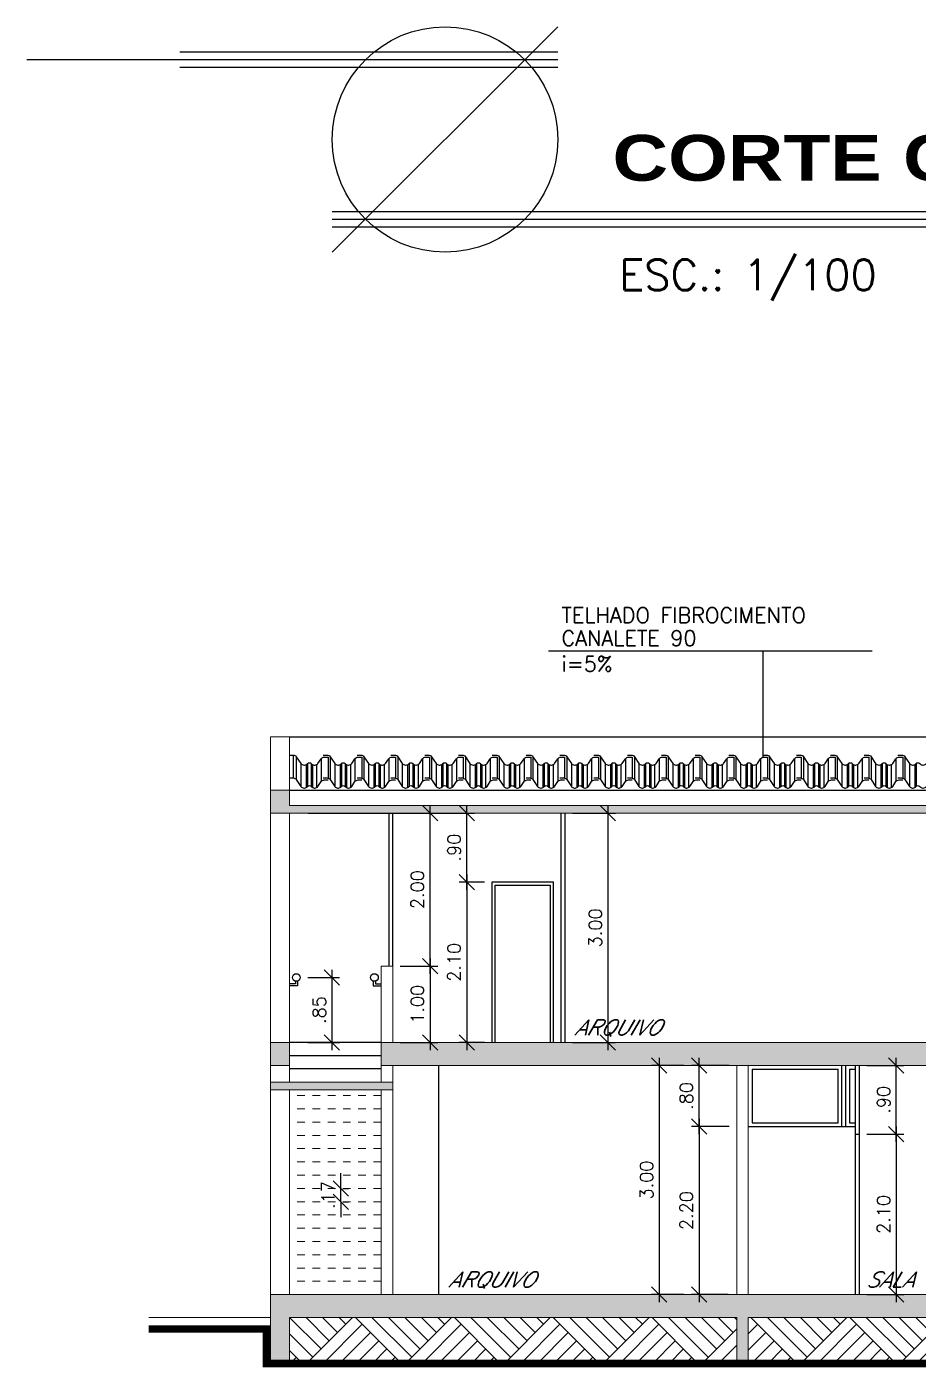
# Model space of a CAD drawing. Header units: millimetres. Extents: x 521 to 1055, y 261 to 520.
# Drawn here: x 803.22 to 814.88, y 453.61 to 471.15 of the extents above; entities that cross this region are included whole.
import ezdxf

# ---------------------------------------------------------------- set-up
doc = ezdxf.new("R2010")
doc.units = ezdxf.units.MM
doc.linetypes.add('CONTINU', pattern=[0])
doc.linetypes.add('DASHDOT', pattern=[1, 0.5, -0.25, 0, -0.25])
doc.layers.add('0.1', color=8, linetype='Continuous', lineweight=13)
doc.layers.add('texto', color=1, linetype='Continuous')
doc.styles.add('ROMANS', font='romans')
doc.styles.add('SANSSERIFBOLD', font='sasb____.pfb', dxfattribs={"width": 1.2, "height": 0.6})
doc.styles.get("Standard").update_dxf_attribs({"font": 'romans.shx'})
doc.dimstyles.new('Fares Eng - 50', dxfattribs={"dimscale": 2, "dimtxt": 0.085, "dimasz": 0.1, "dimexe": 0.05, "dimexo": 0.05, "dimgap": 0.04, "dimtad": 1, "dimzin": 4, "dimdsep": 46, "dimtxsty": 'ROMANS', "dimblk1": 'OBLIQUE', "dimblk2": 'OBLIQUE', "dimsah": 1, "dimcen": 0.05, "dimdle": 0.05, "dimclrd": 8, "dimclre": 8, "dimclrt": 8, "dimaunit": 1, "dimadec": 0, "dimazin": 0, "dimtfac": 1, "dimtix": 1, "dimtmove": 2, "dimatfit": 0, "dimldrblk": 'OPEN90', "dimfxl": 1, "dimtolj": 1, "dimtzin": 0, "dimarcsym": 0})
pattern_1 = [(50, (2.50527, -1.5628), (0.273277003, -0.02390863), [0.028575, -0.314325]), (355, (2.50527, -1.5628), (-0.05286424, 0.286584964), [0.02286, -0.25146]), (100.451, (2.52804, -1.56478), (0.22041375, 0.26267503), [0.024285, -0.267135]), (46.1842, (2.50527, -1.4866), (0.40661856, -0.06306349), [0.0428625, -0.4714875]), (96.6356, (2.53915, -1.49184), (0.35610635, 0.37113833), [0.0364275, -0.4007025]), (351.184, (2.50527, -1.4866), (0.3561069, 0.37113768), [0.03429, -0.37719]), (21, (2.54337, -1.50564), (0.22742232, -0.15339828), [0.028575, -0.314325]), (326, (2.54337, -1.50564), (0.09270304, 0.27628195), [0.02286, -0.25146]), (71.4514, (2.56232, -1.51842), (0.320124736, 0.12288429), [0.024285, -0.267135]), (37.5, (2.50527, -1.56279), (0.004632905, 0.126832558), [0, -0.248412, 0, -0.25527, 0, -0.2524125]), (7.5, (2.50527, -1.56279), (0.100229494, 0.150270862), [0, -0.145542, 0, -0.242697, 0, -0.0962025]), (327.5, (2.4203, -1.56279), (0.203385893, -0.008593116), [0, -0.09525, 0, -0.29718, 0, -0.394335]), (317.5, (2.3822, -1.56279), (0.222193772, 0.038139737), [0, -0.123825, 0, -0.197358, 0, -0.280035])]
pattern_2 = [(135, (2.5053, -1.5628), (-1.2931569, 0), [0.9144, -0.9144]), (135, (2.613, -1.455), (-1.2931569, 0), [0.9144, -0.9144]), (135, (2.7208, -1.3473), (-1.2931569, 0), [0.9144, -0.9144]), (135, (2.8286, -1.2395), (-1.2931569, 0), [0.9144, -0.9144]), (135, (2.9363, -1.1317), (-1.2931569, 0), [0.9144, -0.9144]), (135, (3.0441, -1.024), (-1.2931569, 0), [0.9144, -0.9144]), (135, (3.15185, -0.9162), (-1.2931569, 0), [0.9144, -0.9144]), (45, (1.8587, -0.9162), (1.2931569, 0), [0.9144, -0.9144]), (45, (1.7509, -0.80845), (1.2931569, 0), [0.9144, -0.9144]), (45, (1.6432, -0.7007), (1.2931569, 0), [0.9144, -0.9144]), (45, (1.5354, -0.5929), (1.2931569, 0), [0.9144, -0.9144]), (45, (1.4276, -0.4852), (1.2931569, 0), [0.9144, -0.9144]), (45, (1.3199, -0.3774), (1.2931569, 0), [0.9144, -0.9144]), (45, (1.2121, -0.2696), (1.2931569, 0), [0.9144, -0.9144])]

# ---------------------------------------------------------------- blocks, each defined once
blk = doc.blocks.new('_OBLIQUE')
at = {"color": 0, "linetype": 'ByBlock'}
blk.add_line((-0.5, -0.5), (0.5, 0.5), dxfattribs=at)
blk = doc.blocks.new('*D1809')
at = {"layer": '0.1', "color": 8, "linetype": 'CONTINU', "lineweight": -2, "transparency": 16777216}
for p, q in [((812.402, 457.556), (811.909, 457.556)), ((812.009, 456.656), (812.009, 457.656)), ((812.402, 456.756), (811.909, 456.756))]:
    blk.add_line(p, q, dxfattribs=at)
at = {"layer": 'DEFPOINTS', "color": 0, "linetype": 'CONTINU', "lineweight": -2, "transparency": 16777216}
for p in [(812.009, 457.556), (812.502, 457.556), (812.502, 456.756)]:
    blk.add_point(p, dxfattribs=at)
at = {"layer": '0.1', "color": 8, "linetype": 'CONTINU', "lineweight": -2, "transparency": 16777216, "xscale": 0.2, "yscale": 0.2, "zscale": 0.2}
for p, rotation in [((812.009, 457.556), 90), ((812.009, 456.756), 270)]:
    blk.add_blockref('_OBLIQUE', p, dxfattribs=dict(at, rotation=rotation))
at = {"layer": '0.1', "color": 8, "linetype": 'CONTINU', "lineweight": -2, "transparency": 16777216, "insert": (811.844, 457.156), "char_height": 0.17, "attachment_point": 5, "rotation": 90, "style": 'ROMANS'}
blk.add_mtext('\\A1;.80', dxfattribs=at)
blk = doc.blocks.new('_Open90')
at = {"color": 0, "linetype": 'ByBlock', "lineweight": -2}
for p, q in [((0, 0), (-1, 0)), ((-0.5, 0.5), (0, 0)), ((0, 0), (-0.5, -0.5))]:
    blk.add_line(p, q, dxfattribs=at)
blk = doc.blocks.new('*D1810')
at = {"layer": '0.1', "color": 8, "linetype": 'CONTINU', "lineweight": -2, "transparency": 16777216}
for p, q in [((812.009, 456.856), (812.009, 454.456)), ((812.402, 456.756), (811.909, 456.756)), ((812.391, 454.556), (811.909, 454.556))]:
    blk.add_line(p, q, dxfattribs=at)
at = {"layer": 'DEFPOINTS', "color": 0, "linetype": 'CONTINU', "lineweight": -2, "transparency": 16777216}
for p in [(812.502, 456.756), (812.009, 454.556), (812.491, 454.556)]:
    blk.add_point(p, dxfattribs=at)
at = {"layer": '0.1', "color": 8, "linetype": 'CONTINU', "lineweight": -2, "transparency": 16777216, "xscale": 0.2, "yscale": 0.2, "zscale": 0.2}
for p, rotation in [((812.009, 456.756), 90), ((812.009, 454.556), 270)]:
    blk.add_blockref('_OBLIQUE', p, dxfattribs=dict(at, rotation=rotation))
at = {"layer": '0.1', "color": 8, "linetype": 'CONTINU', "lineweight": -2, "transparency": 16777216, "insert": (811.844, 455.656), "char_height": 0.17, "attachment_point": 5, "rotation": 90, "style": 'ROMANS'}
blk.add_mtext('\\A1;2.20', dxfattribs=at)
blk = doc.blocks.new('*D1811')
at = {"layer": '0.1', "color": 8, "linetype": 'CONTINU', "lineweight": -2, "transparency": 16777216}
for p, q in [((811.809, 457.556), (811.387, 457.556)), ((811.487, 457.656), (811.487, 454.456)), ((811.809, 454.556), (811.387, 454.556))]:
    blk.add_line(p, q, dxfattribs=at)
at = {"layer": 'DEFPOINTS', "color": 0, "linetype": 'CONTINU', "lineweight": -2, "transparency": 16777216}
for p in [(811.909, 457.556), (811.487, 454.556), (811.909, 454.556)]:
    blk.add_point(p, dxfattribs=at)
at = {"layer": '0.1', "color": 8, "linetype": 'CONTINU', "lineweight": -2, "transparency": 16777216, "xscale": 0.2, "yscale": 0.2, "zscale": 0.2}
for p, rotation in [((811.487, 457.556), 90), ((811.487, 454.556), 270)]:
    blk.add_blockref('_OBLIQUE', p, dxfattribs=dict(at, rotation=rotation))
at = {"layer": '0.1', "color": 8, "linetype": 'CONTINU', "lineweight": -2, "transparency": 16777216, "insert": (811.322, 456.056), "char_height": 0.17, "attachment_point": 5, "rotation": 90, "style": 'ROMANS'}
blk.add_mtext('\\A1;3.00', dxfattribs=at)
blk = doc.blocks.new('*D1812')
at = {"layer": '0.1', "color": 8, "linetype": 'CONTINU', "lineweight": -2, "transparency": 16777216}
for p, q in [((814.202, 456.656), (814.688, 456.656)), ((814.588, 456.756), (814.588, 454.456)), ((814.202, 454.556), (814.688, 454.556))]:
    blk.add_line(p, q, dxfattribs=at)
at = {"layer": 'DEFPOINTS', "color": 0, "linetype": 'CONTINU', "lineweight": -2, "transparency": 16777216}
for p in [(814.102, 456.656), (814.102, 454.556), (814.588, 454.556)]:
    blk.add_point(p, dxfattribs=at)
at = {"layer": '0.1', "color": 8, "linetype": 'CONTINU', "lineweight": -2, "transparency": 16777216, "xscale": 0.2, "yscale": 0.2, "zscale": 0.2}
for p, rotation in [((814.588, 456.656), 90), ((814.588, 454.556), 270)]:
    blk.add_blockref('_OBLIQUE', p, dxfattribs=dict(at, rotation=rotation))
at = {"layer": '0.1', "color": 8, "linetype": 'CONTINU', "lineweight": -2, "transparency": 16777216, "insert": (814.423, 455.606), "char_height": 0.17, "attachment_point": 5, "rotation": 90, "style": 'ROMANS'}
blk.add_mtext('\\A1;2.10', dxfattribs=at)
blk = doc.blocks.new('*D1813')
at = {"layer": '0.1', "color": 8, "linetype": 'CONTINU', "lineweight": -2, "transparency": 16777216}
for p, q in [((814.202, 457.556), (814.688, 457.556)), ((814.588, 456.556), (814.588, 457.656)), ((814.202, 456.656), (814.688, 456.656))]:
    blk.add_line(p, q, dxfattribs=at)
at = {"layer": 'DEFPOINTS', "color": 0, "linetype": 'CONTINU', "lineweight": -2, "transparency": 16777216}
for p in [(814.102, 457.556), (814.588, 457.556), (814.102, 456.656)]:
    blk.add_point(p, dxfattribs=at)
at = {"layer": '0.1', "color": 8, "linetype": 'CONTINU', "lineweight": -2, "transparency": 16777216, "xscale": 0.2, "yscale": 0.2, "zscale": 0.2}
for p, rotation in [((814.588, 457.556), 90), ((814.588, 456.656), 270)]:
    blk.add_blockref('_OBLIQUE', p, dxfattribs=dict(at, rotation=rotation))
at = {"layer": '0.1', "color": 8, "linetype": 'CONTINU', "lineweight": -2, "transparency": 16777216, "insert": (814.423, 457.106), "char_height": 0.17, "attachment_point": 5, "rotation": 90, "style": 'ROMANS'}
blk.add_mtext('\\A1;.90', dxfattribs=at)
blk = doc.blocks.new('*D1845')
at = {"layer": '0.1', "color": 8, "linetype": 'CONTINU', "lineweight": -2, "transparency": 16777216}
for p, q in [((808.491, 458.956), (808.491, 457.756)), ((808.102, 458.856), (808.591, 458.856)), ((808.102, 457.856), (808.591, 457.856))]:
    blk.add_line(p, q, dxfattribs=at)
at = {"layer": 'DEFPOINTS', "color": 0, "linetype": 'CONTINU', "lineweight": -2, "transparency": 16777216}
for p in [(808.002, 458.856), (808.002, 457.856), (808.491, 457.856)]:
    blk.add_point(p, dxfattribs=at)
at = {"layer": '0.1', "color": 8, "linetype": 'CONTINU', "lineweight": -2, "transparency": 16777216, "xscale": 0.2, "yscale": 0.2, "zscale": 0.2}
for p, rotation in [((808.491, 458.856), 90), ((808.491, 457.856), 270)]:
    blk.add_blockref('_OBLIQUE', p, dxfattribs=dict(at, rotation=rotation))
at = {"layer": '0.1', "color": 8, "linetype": 'CONTINU', "lineweight": -2, "transparency": 16777216, "insert": (808.326, 458.356), "char_height": 0.17, "attachment_point": 5, "rotation": 90, "style": 'ROMANS'}
blk.add_mtext('\\A1;1.00', dxfattribs=at)
blk = doc.blocks.new('*D1846')
at = {"layer": '0.1', "color": 8, "linetype": 'CONTINU', "lineweight": -2, "transparency": 16777216}
for p, q in [((808.102, 460.856), (808.591, 460.856)), ((808.491, 458.756), (808.491, 460.956)), ((808.102, 458.856), (808.591, 458.856))]:
    blk.add_line(p, q, dxfattribs=at)
at = {"layer": 'DEFPOINTS', "color": 0, "linetype": 'CONTINU', "lineweight": -2, "transparency": 16777216}
for p in [(808.002, 460.856), (808.491, 460.856), (808.002, 458.856)]:
    blk.add_point(p, dxfattribs=at)
at = {"layer": '0.1', "color": 8, "linetype": 'CONTINU', "lineweight": -2, "transparency": 16777216, "xscale": 0.2, "yscale": 0.2, "zscale": 0.2}
for p, rotation in [((808.491, 460.856), 90), ((808.491, 458.856), 270)]:
    blk.add_blockref('_OBLIQUE', p, dxfattribs=dict(at, rotation=rotation))
at = {"layer": '0.1', "color": 8, "linetype": 'CONTINU', "lineweight": -2, "transparency": 16777216, "insert": (808.326, 459.856), "char_height": 0.17, "attachment_point": 5, "rotation": 90, "style": 'ROMANS'}
blk.add_mtext('\\A1;2.00', dxfattribs=at)
blk = doc.blocks.new('*D1847')
at = {"layer": '0.1', "color": 8, "linetype": 'CONTINU', "lineweight": -2, "transparency": 16777216}
for p, q in [((808.971, 460.056), (808.971, 457.756)), ((809.202, 459.956), (808.871, 459.956)), ((809.202, 457.856), (808.871, 457.856))]:
    blk.add_line(p, q, dxfattribs=at)
at = {"layer": 'DEFPOINTS', "color": 0, "linetype": 'CONTINU', "lineweight": -2, "transparency": 16777216}
for p in [(809.302, 459.956), (808.971, 457.856), (809.302, 457.856)]:
    blk.add_point(p, dxfattribs=at)
at = {"layer": '0.1', "color": 8, "linetype": 'CONTINU', "lineweight": -2, "transparency": 16777216, "xscale": 0.2, "yscale": 0.2, "zscale": 0.2}
for p, rotation in [((808.971, 459.956), 90), ((808.971, 457.856), 270)]:
    blk.add_blockref('_OBLIQUE', p, dxfattribs=dict(at, rotation=rotation))
at = {"layer": '0.1', "color": 8, "linetype": 'CONTINU', "lineweight": -2, "transparency": 16777216, "insert": (808.806, 458.906), "char_height": 0.17, "attachment_point": 5, "rotation": 90, "style": 'ROMANS'}
blk.add_mtext('\\A1;2.10', dxfattribs=at)
blk = doc.blocks.new('*D1848')
at = {"layer": '0.1', "color": 8, "linetype": 'CONTINU', "lineweight": -2, "transparency": 16777216}
for p, q in [((806.897, 460.856), (809.071, 460.856)), ((808.971, 459.856), (808.971, 460.956)), ((809.202, 459.956), (808.871, 459.956))]:
    blk.add_line(p, q, dxfattribs=at)
at = {"layer": 'DEFPOINTS', "color": 0, "linetype": 'CONTINU', "lineweight": -2, "transparency": 16777216}
for p in [(806.797, 460.856), (808.971, 460.856), (809.302, 459.956)]:
    blk.add_point(p, dxfattribs=at)
at = {"layer": '0.1', "color": 8, "linetype": 'CONTINU', "lineweight": -2, "transparency": 16777216, "xscale": 0.2, "yscale": 0.2, "zscale": 0.2}
for p, rotation in [((808.971, 460.856), 90), ((808.971, 459.956), 270)]:
    blk.add_blockref('_OBLIQUE', p, dxfattribs=dict(at, rotation=rotation))
at = {"layer": '0.1', "color": 8, "linetype": 'CONTINU', "lineweight": -2, "transparency": 16777216, "insert": (808.806, 460.406), "char_height": 0.17, "attachment_point": 5, "rotation": 90, "style": 'ROMANS'}
blk.add_mtext('\\A1;.90', dxfattribs=at)
blk = doc.blocks.new('*D1849')
at = {"layer": '0.1', "color": 8, "linetype": 'CONTINU', "lineweight": -2, "transparency": 16777216}
for p, q in [((810.352, 460.856), (810.918, 460.856)), ((810.818, 460.956), (810.818, 457.756)), ((810.352, 457.856), (810.918, 457.856))]:
    blk.add_line(p, q, dxfattribs=at)
at = {"layer": 'DEFPOINTS', "color": 0, "linetype": 'CONTINU', "lineweight": -2, "transparency": 16777216}
for p in [(810.252, 460.856), (810.252, 457.856), (810.818, 457.856)]:
    blk.add_point(p, dxfattribs=at)
at = {"layer": '0.1', "color": 8, "linetype": 'CONTINU', "lineweight": -2, "transparency": 16777216, "xscale": 0.2, "yscale": 0.2, "zscale": 0.2}
for p, rotation in [((810.818, 460.856), 90), ((810.818, 457.856), 270)]:
    blk.add_blockref('_OBLIQUE', p, dxfattribs=dict(at, rotation=rotation))
at = {"layer": '0.1', "color": 8, "linetype": 'CONTINU', "lineweight": -2, "transparency": 16777216, "insert": (810.653, 459.356), "char_height": 0.17, "attachment_point": 5, "rotation": 90, "style": 'ROMANS'}
blk.add_mtext('\\A1;3.00', dxfattribs=at)
blk = doc.blocks.new('TITU-3')
at = {"layer": 'texto', "color": 1, "lineweight": -2}
for p, q in [((0.01475, 0.01475), (-0.01475, -0.01475)), ((0.01475, 0.01143), (-0.03471, 0.01143)), ((-0.03471, 0.01043), (-0.05471, 0.01043)), ((0.01475, 0.00943), (-0.03471, 0.00943)), ((-0.01475, -0.00943), (0.1213, -0.00943)), ((0.1413, -0.01043), (0.1213, -0.01043)), ((-0.01475, -0.01143), (0.1213, -0.01143))]:
    blk.add_line(p, q, dxfattribs=at)
at = {"layer": 'texto', "color": 7, "lineweight": -2}
for p, q in [((0.01475, 0.01043), (-0.03471, 0.01043)), ((-0.01475, -0.01043), (0.1213, -0.01043))]:
    blk.add_line(p, q, dxfattribs=at)
at = {"layer": 'texto', "color": 1, "lineweight": -2}
blk.add_circle((0, 0), 0.01475, dxfattribs=at)
at = {"layer": 'texto', "color": 4, "lineweight": -2}
blk.add_text('ESC.:', height=0.004, dxfattribs=at).set_placement((0.0228, -0.01972))
at = {"layer": 'texto', "color": 8, "lineweight": -2, "style": 'SANSSERIFBOLD', "width": 1.2}
blk.add_attdef('PLANTA--BAIXA', (0.0219, -0.0054), '', height=0.006, dxfattribs=at)
at = {"layer": 'texto', "color": 4, "lineweight": -2}
blk.add_attdef('0/0', (0.03898, -0.01972), '', height=0.004, dxfattribs=at)
blk = doc.blocks.new('*D2317')
at = {"layer": '0.1', "color": 8, "linetype": 'CONTINU', "lineweight": -2, "transparency": 16777216}
for p, q in [((807.322, 455.946), (807.322, 456.146)), ((807.322, 455.772), (807.322, 455.946)), ((807.352, 455.946), (807.422, 455.946)), ((807.322, 455.772), (807.322, 455.572)), ((807.352, 455.772), (807.422, 455.772))]:
    blk.add_line(p, q, dxfattribs=at)
at = {"layer": 'DEFPOINTS', "color": 0, "linetype": 'CONTINU', "lineweight": -2, "transparency": 16777216}
for p in [(807.252, 455.946), (807.322, 455.946), (807.252, 455.772)]:
    blk.add_point(p, dxfattribs=at)
at = {"layer": '0.1', "color": 8, "linetype": 'CONTINU', "lineweight": -2, "transparency": 16777216, "xscale": 0.2, "yscale": 0.2, "zscale": 0.2}
for p, rotation in [((807.322, 455.946), 270), ((807.322, 455.772), 90)]:
    blk.add_blockref('_OBLIQUE', p, dxfattribs=dict(at, rotation=rotation))
at = {"layer": '0.1', "color": 8, "linetype": 'CONTINU', "lineweight": -2, "transparency": 16777216, "insert": (807.157, 455.859), "char_height": 0.17, "attachment_point": 5, "rotation": 90, "style": 'ROMANS'}
blk.add_mtext('\\A1;.17', dxfattribs=at)
blk = doc.blocks.new('*D2318')
at = {"layer": '0.1', "color": 8, "linetype": 'CONTINU', "lineweight": -2, "transparency": 16777216}
for p, q in [((807.208, 458.806), (807.208, 457.756)), ((806.891, 458.706), (807.308, 458.706)), ((806.891, 457.856), (807.308, 457.856))]:
    blk.add_line(p, q, dxfattribs=at)
at = {"layer": 'DEFPOINTS', "color": 0, "linetype": 'CONTINU', "lineweight": -2, "transparency": 16777216}
for p in [(806.791, 458.706), (806.791, 457.856), (807.208, 457.856)]:
    blk.add_point(p, dxfattribs=at)
at = {"layer": '0.1', "color": 8, "linetype": 'CONTINU', "lineweight": -2, "transparency": 16777216, "xscale": 0.2, "yscale": 0.2, "zscale": 0.2}
for p, rotation in [((807.208, 458.706), 90), ((807.208, 457.856), 270)]:
    blk.add_blockref('_OBLIQUE', p, dxfattribs=dict(at, rotation=rotation))
at = {"layer": '0.1', "color": 8, "linetype": 'CONTINU', "lineweight": -2, "transparency": 16777216, "insert": (807.043, 458.281), "char_height": 0.17, "attachment_point": 5, "rotation": 90, "style": 'ROMANS'}
blk.add_mtext('\\A1;.85', dxfattribs=at)

msp = doc.modelspace()

# ---------------------------------------------------------------- hatches: boundary and pattern name
at = {"layer": '0.1', "linetype": 'CONTINU', "lineweight": -2}
h = msp.add_hatch(dxfattribs=at)
h.set_pattern_fill('AR-CONC', color=8, scale=0.0015, style=0)
h.set_pattern_definition(pattern_1)
h.paths.add_polyline_path([(812.83101, 460.95646), (806.65229, 460.95646), (806.65229, 461.15646), (806.40229, 461.15646), (806.40229, 460.85646), (812.83073, 460.85646)])
h = msp.add_hatch(dxfattribs=at)
h.set_pattern_fill('AR-CONC', color=8, scale=0.0015, style=0)
h.set_pattern_definition(pattern_1)
h.paths.add_polyline_path([(820.48616, 460.95646), (812.83101, 460.95646), (812.83073, 460.85646), (820.48616, 460.85646)])
h.paths.add_polyline_path([(820.48616, 457.85646), (812.82228, 457.85646), (812.82143, 457.55646), (820.48616, 457.55646)])
h.paths.add_polyline_path([(820.48616, 454.55646), (812.81298, 454.55646), (812.81213, 454.25646), (820.48616, 454.25646)])
at = {"layer": '0.1'}
h = msp.add_hatch(dxfattribs=at)
h.set_pattern_fill('AR-CONC', color=8, scale=0.0015, style=0)
h.set_pattern_definition(pattern_1)
h.paths.add_polyline_path([(812.82228, 457.85646), (807.85229, 457.85646), (807.85229, 457.55646), (812.82143, 457.55646)])
h.paths.add_polyline_path([(808.00229, 457.33541), (806.40229, 457.33541), (806.40229, 457.23541), (808.00229, 457.23541)])
h.paths.add_polyline_path([(806.65229, 457.85646), (806.40229, 457.85646), (806.40229, 457.55646), (806.65229, 457.55646)])
h.paths.add_polyline_path([(812.81298, 454.55646), (806.40229, 454.55646), (806.40229, 453.65646), (806.65229, 453.65646), (806.65229, 454.25646), (812.50229, 454.25646), (812.50229, 453.65646), (812.65229, 453.65646), (812.65229, 454.25646), (812.81213, 454.25646)])
at = {"layer": '0.1', "linetype": 'CONTINU', "lineweight": -2}
h = msp.add_hatch(dxfattribs=at)
h.set_pattern_fill('AR-PARQ1', color=8, scale=0.003, angle=45, style=0)
h.set_pattern_definition(pattern_2)
h.paths.add_polyline_path([(806.65229, 454.25646), (806.65229, 453.65646), (812.50229, 453.65646), (812.50229, 454.25646)])
h = msp.add_hatch(dxfattribs=at)
h.set_pattern_fill('AR-PARQ1', color=8, scale=0.003, angle=45, style=0)
h.set_pattern_definition(pattern_2)
h.paths.add_polyline_path([(820.48616, 454.25646), (812.65229, 454.25646), (812.65229, 453.65646), (820.48616, 453.65646)])
h.paths.add_polyline_path([(824.35229, 454.25646), (820.48616, 454.25646), (820.48616, 453.65646), (824.35229, 453.65646)])
h.paths.add_polyline_path([(832.90229, 454.25646), (824.90229, 454.25646), (824.90229, 453.65646), (832.90229, 453.65646)])

# ---------------------------------------------------------------- linework, layer by layer
at = {"layer": '0.1', "color": 8, "linetype": 'CONTINU', "lineweight": -2}
for p, q in [((810.04016, 462.97974), (814.27195, 462.97974)), ((812.84251, 462.97974), (812.84251, 461.5896)), ((806.65229, 461.85646), (824.35229, 461.85646)), ((806.70041, 461.61832), (806.70041, 461.31832)), ((806.74175, 461.59644), (806.74175, 461.29644)), ((807.06671, 461.56963), (807.06671, 461.26963)), ((807.15617, 461.59151), (807.15617, 461.31644)), ((807.18392, 461.59644), (807.18392, 461.29644)), ((807.50887, 461.56963), (807.50887, 461.26963)), ((807.59833, 461.59151), (807.59833, 461.31644)), ((807.62608, 461.59644), (807.62608, 461.29644)), ((807.95103, 461.56963), (807.95103, 461.26963)), ((808.04049, 461.59151), (808.04049, 461.31644)), ((808.06824, 461.59644), (808.06824, 461.29644)), ((808.39319, 461.56963), (808.39319, 461.26963)), ((808.48266, 461.59151), (808.48266, 461.31644)), ((808.51041, 461.59644), (808.51041, 461.29644)), ((808.83536, 461.56963), (808.83536, 461.26963)), ((808.92482, 461.59151), (808.92482, 461.31644)), ((808.95257, 461.59644), (808.95257, 461.29644)), ((809.27752, 461.56963), (809.27752, 461.26963)), ((809.36698, 461.59151), (809.36698, 461.31644)), ((809.39473, 461.59644), (809.39473, 461.29644)), ((809.71968, 461.56963), (809.71968, 461.26963)), ((809.80915, 461.59151), (809.80915, 461.31644)), ((809.8369, 461.59644), (809.8369, 461.29644)), ((810.16185, 461.56963), (810.16185, 461.26963)), ((810.25131, 461.59151), (810.25131, 461.31644)), ((810.27906, 461.59644), (810.27906, 461.29644)), ((810.60401, 461.56963), (810.60401, 461.26963)), ((810.69347, 461.59151), (810.69347, 461.31644)), ((810.72122, 461.59644), (810.72122, 461.29644)), ((811.04617, 461.56963), (811.04617, 461.26963)), ((811.13563, 461.59151), (811.13563, 461.31644)), ((811.16339, 461.59644), (811.16339, 461.29644)), ((811.48834, 461.56963), (811.48834, 461.26963)), ((811.5778, 461.59151), (811.5778, 461.31644)), ((811.60555, 461.59644), (811.60555, 461.29644)), ((811.9305, 461.56963), (811.9305, 461.26963)), ((812.01996, 461.59151), (812.01996, 461.31644)), ((812.04771, 461.59644), (812.04771, 461.29644)), ((812.37266, 461.56963), (812.37266, 461.26963)), ((812.46212, 461.59151), (812.46212, 461.31644)), ((812.48987, 461.59644), (812.48987, 461.29644)), ((812.81483, 461.56963), (812.81483, 461.26963)), ((812.90429, 461.59151), (812.90429, 461.31644)), ((812.93204, 461.59644), (812.93204, 461.29644)), ((813.25699, 461.56963), (813.25699, 461.26963)), ((813.34645, 461.59151), (813.34645, 461.31644)), ((813.3742, 461.59644), (813.3742, 461.29644)), ((813.69915, 461.56963), (813.69915, 461.26963)), ((813.78861, 461.59151), (813.78861, 461.31644)), ((813.81636, 461.59644), (813.81636, 461.29644)), ((814.14131, 461.56963), (814.14131, 461.26963)), ((814.23078, 461.59151), (814.23078, 461.31644)), ((814.25853, 461.59644), (814.25853, 461.29644)), ((814.58348, 461.56963), (814.58348, 461.26963)), ((814.67294, 461.59151), (814.67294, 461.31644)), ((814.70069, 461.59644), (814.70069, 461.29644)), ((806.80169, 461.50834), (806.80169, 461.20834)), ((806.87154, 461.49149), (806.87154, 461.19149)), ((806.889, 461.50558), (806.889, 461.20558)), ((806.9377, 461.50558), (806.9377, 461.20558)), ((806.95516, 461.49149), (806.95516, 461.19149)), ((807.00705, 461.49227), (807.00705, 461.19227)), ((807.24385, 461.50834), (807.24385, 461.20834)), ((807.3137, 461.49149), (807.3137, 461.19149)), ((807.33117, 461.50558), (807.33117, 461.20558)), ((807.37986, 461.50558), (807.37986, 461.20558)), ((807.39732, 461.49149), (807.39732, 461.19149)), ((807.44922, 461.49227), (807.44922, 461.19227)), ((807.68602, 461.50834), (807.68602, 461.20834)), ((807.75587, 461.49149), (807.75587, 461.19149)), ((807.77333, 461.50558), (807.77333, 461.20558)), ((807.82202, 461.50558), (807.82202, 461.20558)), ((807.83949, 461.49149), (807.83949, 461.19149)), ((807.89138, 461.49227), (807.89138, 461.19227)), ((808.12818, 461.50834), (808.12818, 461.20834)), ((808.19803, 461.49149), (808.19803, 461.19149)), ((808.21549, 461.50558), (808.21549, 461.20558)), ((808.26419, 461.50558), (808.26419, 461.20558)), ((808.28165, 461.49149), (808.28165, 461.19149)), ((808.33354, 461.49227), (808.33354, 461.19227)), ((808.57034, 461.50834), (808.57034, 461.20834)), ((808.64019, 461.49149), (808.64019, 461.19149)), ((808.65765, 461.50558), (808.65765, 461.20558)), ((808.70635, 461.50558), (808.70635, 461.20558)), ((808.72381, 461.49149), (808.72381, 461.19149)), ((808.77571, 461.49227), (808.77571, 461.19227)), ((809.01251, 461.50834), (809.01251, 461.20834)), ((809.08236, 461.49149), (809.08236, 461.19149)), ((809.09982, 461.50558), (809.09982, 461.20558)), ((809.14851, 461.50558), (809.14851, 461.20558)), ((809.16597, 461.49149), (809.16597, 461.19149)), ((809.21787, 461.49227), (809.21787, 461.19227)), ((809.45467, 461.50834), (809.45467, 461.20834)), ((809.52452, 461.49149), (809.52452, 461.19149)), ((809.54198, 461.50558), (809.54198, 461.20558)), ((809.59068, 461.50558), (809.59068, 461.20558)), ((809.60814, 461.49149), (809.60814, 461.19149)), ((809.66003, 461.49227), (809.66003, 461.19227)), ((809.89683, 461.50834), (809.89683, 461.20834)), ((809.96668, 461.49149), (809.96668, 461.19149)), ((809.98414, 461.50558), (809.98414, 461.20558)), ((810.03284, 461.50558), (810.03284, 461.20558)), ((810.0503, 461.49149), (810.0503, 461.19149)), ((810.1022, 461.49227), (810.1022, 461.19227)), ((810.33899, 461.50834), (810.33899, 461.20834)), ((810.40885, 461.49149), (810.40885, 461.19149)), ((810.42631, 461.50558), (810.42631, 461.20558)), ((810.475, 461.50558), (810.475, 461.20558)), ((810.49246, 461.49149), (810.49246, 461.19149)), ((810.54436, 461.49227), (810.54436, 461.19227)), ((810.78116, 461.50834), (810.78116, 461.20834)), ((810.85101, 461.49149), (810.85101, 461.19149)), ((810.86847, 461.50558), (810.86847, 461.20558)), ((810.91717, 461.50558), (810.91717, 461.20558)), ((810.93463, 461.49149), (810.93463, 461.19149)), ((810.98652, 461.49227), (810.98652, 461.19227)), ((811.22332, 461.50834), (811.22332, 461.20834)), ((811.29317, 461.49149), (811.29317, 461.19149)), ((811.31063, 461.50558), (811.31063, 461.20558)), ((811.35933, 461.50558), (811.35933, 461.20558)), ((811.37679, 461.49149), (811.37679, 461.19149)), ((811.42869, 461.49227), (811.42869, 461.19227)), ((811.66548, 461.50834), (811.66548, 461.20834)), ((811.73533, 461.49149), (811.73533, 461.19149)), ((811.7528, 461.50558), (811.7528, 461.20558)), ((811.80149, 461.50558), (811.80149, 461.20558)), ((811.81895, 461.49149), (811.81895, 461.19149)), ((811.87085, 461.49227), (811.87085, 461.19227)), ((812.10765, 461.50834), (812.10765, 461.20834)), ((812.1775, 461.49149), (812.1775, 461.19149)), ((812.19496, 461.50558), (812.19496, 461.20558)), ((812.24365, 461.50558), (812.24365, 461.20558)), ((812.26112, 461.49149), (812.26112, 461.19149)), ((812.31301, 461.49227), (812.31301, 461.19227)), ((812.54981, 461.50834), (812.54981, 461.20834)), ((812.61966, 461.49149), (812.61966, 461.19149)), ((812.63712, 461.50558), (812.63712, 461.20558)), ((812.68582, 461.50558), (812.68582, 461.20558)), ((812.70328, 461.49149), (812.70328, 461.19149)), ((812.75517, 461.49227), (812.75517, 461.19227)), ((812.99197, 461.50834), (812.99197, 461.20834)), ((813.06182, 461.49149), (813.06182, 461.19149)), ((813.07928, 461.50558), (813.07928, 461.20558)), ((813.12798, 461.50558), (813.12798, 461.20558)), ((813.14544, 461.49149), (813.14544, 461.19149)), ((813.19734, 461.49227), (813.19734, 461.19227)), ((813.43414, 461.50834), (813.43414, 461.20834)), ((813.50399, 461.49149), (813.50399, 461.19149)), ((813.52145, 461.50558), (813.52145, 461.20558)), ((813.57014, 461.50558), (813.57014, 461.20558)), ((813.5876, 461.49149), (813.5876, 461.19149)), ((813.6395, 461.49227), (813.6395, 461.19227)), ((813.8763, 461.50834), (813.8763, 461.20834)), ((813.94615, 461.49149), (813.94615, 461.19149)), ((813.96361, 461.50558), (813.96361, 461.20558)), ((814.01231, 461.50558), (814.01231, 461.20558)), ((814.02977, 461.49149), (814.02977, 461.19149)), ((814.08166, 461.49227), (814.08166, 461.19227)), ((814.31846, 461.50834), (814.31846, 461.20834)), ((814.38831, 461.49149), (814.38831, 461.19149)), ((814.40577, 461.50558), (814.40577, 461.20558)), ((814.45447, 461.50558), (814.45447, 461.20558)), ((814.47193, 461.49149), (814.47193, 461.19149)), ((814.52383, 461.49227), (814.52383, 461.19227)), ((814.76062, 461.50834), (814.76062, 461.20834)), ((814.83048, 461.49149), (814.83048, 461.19149)), ((814.84794, 461.50558), (814.84794, 461.20558)), ((806.65229, 461.15646), (824.35229, 461.15646)), ((807.95229, 460.85646), (807.95229, 458.85646)), ((808.00229, 458.85646), (808.00229, 460.85646)), ((810.20229, 460.85646), (810.20229, 457.85646)), ((810.25229, 460.85646), (810.25229, 457.85646)), ((807.85229, 457.85646), (806.65229, 457.85646)), ((807.85229, 457.68278), (806.65229, 457.68278)), ((807.85229, 457.50909), (806.65229, 457.50909)), ((808.60229, 457.55646), (808.60229, 454.55646)), ((812.70229, 457.50646), (812.70229, 456.80646)), ((812.70229, 457.50646), (813.82729, 457.50646)), ((813.82729, 456.80646), (813.82729, 457.50646)), ((813.87729, 456.75646), (813.87729, 457.55646)), ((813.92729, 456.75646), (813.92729, 457.55646)), ((813.97729, 457.50646), (813.97729, 456.80646)), ((813.97729, 457.50646), (814.05229, 457.50646)), ((814.05229, 457.55646), (814.05229, 456.65646)), ((814.10229, 457.55646), (814.10229, 456.65646)), ((812.70229, 456.80646), (813.82729, 456.80646)), ((813.97729, 456.80646), (814.05229, 456.80646)), ((812.65229, 456.75646), (814.05229, 456.75646)), ((814.05229, 456.65646), (814.10229, 456.65646)), ((814.05229, 456.65646), (814.05229, 454.55646)), ((814.10229, 456.65646), (814.10229, 454.55646))]:
    msp.add_line(p, q, dxfattribs=at)
at = {"layer": '0.1', "color": 7}
for p, q in [((806.40229, 461.85646), (806.40229, 453.65646)), ((806.40229, 461.85646), (806.65229, 461.85646)), ((806.65229, 461.85646), (806.65229, 460.95646)), ((806.40229, 461.15646), (806.65229, 461.15646)), ((806.40229, 460.85646), (824.60229, 460.85646)), ((806.65229, 460.95646), (824.35229, 460.95646)), ((806.65229, 460.85646), (806.65229, 457.55646)), ((807.85229, 458.85646), (807.85229, 457.33541)), ((808.00229, 458.85646), (807.85229, 458.85646)), ((808.00229, 458.85646), (808.00229, 457.85646)), ((806.40229, 457.85646), (806.65229, 457.85646)), ((807.85229, 457.85646), (824.60229, 457.85646)), ((806.40229, 457.55646), (806.65229, 457.55646)), ((806.65229, 457.55646), (806.65229, 457.33541)), ((807.85229, 457.55646), (824.60229, 457.55646)), ((808.00229, 457.55646), (808.00229, 454.55646)), ((812.50229, 457.55646), (812.50229, 454.55646)), ((812.65229, 457.55646), (812.65229, 454.55646)), ((808.00229, 457.33541), (806.40229, 457.33541)), ((808.00229, 457.23541), (806.40229, 457.23541)), ((806.65229, 457.23541), (806.65229, 454.55646)), ((807.85229, 457.23541), (807.85229, 454.55646)), ((806.40229, 454.55646), (824.60229, 454.55646)), ((806.40229, 454.25646), (804.81063, 454.25646)), ((806.65229, 454.25646), (812.50229, 454.25646)), ((806.65229, 454.25646), (806.65229, 453.65646)), ((812.50229, 454.25646), (812.50229, 453.65646)), ((812.65229, 454.25646), (812.65229, 453.65646)), ((812.65229, 454.25646), (824.35229, 454.25646))]:
    msp.add_line(p, q, dxfattribs=at)
at = {"layer": '0.1', "color": 8, "linetype": 'DASHDOT', "ltscale": 0.2}
for p, q in [((807.85229, 457.16172), (806.65229, 457.16172)), ((807.85229, 456.98804), (806.65229, 456.98804)), ((807.85229, 456.81435), (806.65229, 456.81435)), ((807.85229, 456.64067), (806.65229, 456.64067)), ((807.85229, 456.46699), (806.65229, 456.46699)), ((807.85229, 456.2933), (806.65229, 456.2933)), ((807.85229, 456.11962), (806.65229, 456.11962)), ((807.85229, 455.94593), (806.65229, 455.94593)), ((807.85229, 455.77225), (806.65229, 455.77225)), ((807.85229, 455.59857), (806.65229, 455.59857)), ((807.85229, 455.42488), (806.65229, 455.42488)), ((807.85229, 455.2512), (806.65229, 455.2512)), ((807.85229, 455.07751), (806.65229, 455.07751)), ((807.85229, 454.90383), (806.65229, 454.90383)), ((807.85229, 454.73014), (806.65229, 454.73014))]:
    msp.add_line(p, q, dxfattribs=at)
at = {"layer": '0.1', "color": 8, "linetype": 'CONTINU', "lineweight": -2}
for points in [[(806.65229, 461.61832), (806.70041, 461.61832, -0.24827972), (806.74175, 461.59644), (806.80169, 461.50834, 0.24827972), (806.84303, 461.48646), (806.84968, 461.48646, 0.2302175), (806.889, 461.50558, -0.48620386), (806.9377, 461.50558, 0.2302175), (806.97702, 461.48646), (806.98367, 461.48646, 0.24827972), (807.02501, 461.50834), (807.06671, 461.56963, -0.24827972), (807.10805, 461.59151), (807.15617, 461.59151)], [(807.09446, 461.61832), (807.14258, 461.61832, -0.24827972), (807.18392, 461.59644), (807.24385, 461.50834, 0.24827972), (807.28519, 461.48646), (807.29184, 461.48646, 0.2302175), (807.33117, 461.50558, -0.48620386), (807.37986, 461.50558, 0.2302175), (807.41918, 461.48646), (807.42583, 461.48646, 0.24827972), (807.46717, 461.50834), (807.50887, 461.56963, -0.24827972), (807.55021, 461.59151), (807.59833, 461.59151)], [(807.53662, 461.61832), (807.58474, 461.61832, -0.24827972), (807.62608, 461.59644), (807.68602, 461.50834, 0.24827972), (807.72736, 461.48646), (807.734, 461.48646, 0.2302175), (807.77333, 461.50558, -0.48620386), (807.82202, 461.50558, 0.2302175), (807.86135, 461.48646), (807.86799, 461.48646, 0.24827972), (807.90934, 461.50834), (807.95103, 461.56963, -0.24827972), (807.99237, 461.59151), (808.04049, 461.59151)], [(807.97878, 461.61832), (808.0269, 461.61832, -0.24827972), (808.06824, 461.59644), (808.12818, 461.50834, 0.24827972), (808.16952, 461.48646), (808.17617, 461.48646, 0.2302175), (808.21549, 461.50558, -0.48620386), (808.26419, 461.50558, 0.2302175), (808.30351, 461.48646), (808.31016, 461.48646, 0.24827972), (808.3515, 461.50834), (808.39319, 461.56963, -0.24827972), (808.43454, 461.59151), (808.48266, 461.59151)], [(808.42095, 461.61832), (808.46907, 461.61832, -0.24827972), (808.51041, 461.59644), (808.57034, 461.50834, 0.24827972), (808.61168, 461.48646), (808.61833, 461.48646, 0.2302175), (808.65765, 461.50558, -0.48620386), (808.70635, 461.50558, 0.2302175), (808.74567, 461.48646), (808.75232, 461.48646, 0.24827972), (808.79366, 461.50834), (808.83536, 461.56963, -0.24827972), (808.8767, 461.59151), (808.92482, 461.59151)], [(808.86311, 461.61832), (808.91123, 461.61832, -0.24827972), (808.95257, 461.59644), (809.01251, 461.50834, 0.24827972), (809.05385, 461.48646), (809.06049, 461.48646, 0.2302175), (809.09982, 461.50558, -0.48620386), (809.14851, 461.50558, 0.2302175), (809.18784, 461.48646), (809.19448, 461.48646, 0.24827972), (809.23583, 461.50834), (809.27752, 461.56963, -0.24827972), (809.31886, 461.59151), (809.36698, 461.59151)], [(809.30527, 461.61832), (809.35339, 461.61832, -0.24827972), (809.39473, 461.59644), (809.45467, 461.50834, 0.24827972), (809.49601, 461.48646), (809.50266, 461.48646, 0.2302175), (809.54198, 461.50558, -0.48620386), (809.59068, 461.50558, 0.2302175), (809.63, 461.48646), (809.63665, 461.48646, 0.24827972), (809.67799, 461.50834), (809.71968, 461.56963, -0.24827972), (809.76102, 461.59151), (809.80915, 461.59151)], [(809.74743, 461.61832), (809.79556, 461.61832, -0.24827972), (809.8369, 461.59644), (809.89683, 461.50834, 0.24827972), (809.93817, 461.48646), (809.94482, 461.48646, 0.2302175), (809.98414, 461.50558, -0.48620386), (810.03284, 461.50558, 0.2302175), (810.07216, 461.48646), (810.07881, 461.48646, 0.24827972), (810.12015, 461.50834), (810.16185, 461.56963, -0.24827972), (810.20319, 461.59151), (810.25131, 461.59151)], [(810.1896, 461.61832), (810.23772, 461.61832, -0.24827972), (810.27906, 461.59644), (810.33899, 461.50834, 0.24827972), (810.38034, 461.48646), (810.38698, 461.48646, 0.2302175), (810.42631, 461.50558, -0.48620386), (810.475, 461.50558, 0.2302175), (810.51433, 461.48646), (810.52097, 461.48646, 0.24827972), (810.56231, 461.50834), (810.60401, 461.56963, -0.24827972), (810.64535, 461.59151), (810.69347, 461.59151)], [(810.63176, 461.61832), (810.67988, 461.61832, -0.24827972), (810.72122, 461.59644), (810.78116, 461.50834, 0.24827972), (810.8225, 461.48646), (810.82915, 461.48646, 0.2302175), (810.86847, 461.50558, -0.48620386), (810.91717, 461.50558, 0.2302175), (810.95649, 461.48646), (810.96314, 461.48646, 0.24827972), (811.00448, 461.50834), (811.04617, 461.56963, -0.24827972), (811.08751, 461.59151), (811.13563, 461.59151)], [(811.07392, 461.61832), (811.12204, 461.61832, -0.24827972), (811.16339, 461.59644), (811.22332, 461.50834, 0.24827972), (811.26466, 461.48646), (811.27131, 461.48646, 0.2302175), (811.31063, 461.50558, -0.48620386), (811.35933, 461.50558, 0.2302175), (811.39865, 461.48646), (811.4053, 461.48646, 0.24827972), (811.44664, 461.50834), (811.48834, 461.56963, -0.24827972), (811.52968, 461.59151), (811.5778, 461.59151)], [(811.51609, 461.61832), (811.56421, 461.61832, -0.24827972), (811.60555, 461.59644), (811.66548, 461.50834, 0.24827972), (811.70682, 461.48646), (811.71347, 461.48646, 0.2302175), (811.7528, 461.50558, -0.48620386), (811.80149, 461.50558, 0.2302175), (811.84082, 461.48646), (811.84746, 461.48646, 0.24827972), (811.8888, 461.50834), (811.9305, 461.56963, -0.24827972), (811.97184, 461.59151), (812.01996, 461.59151)], [(811.95825, 461.61832), (812.00637, 461.61832, -0.24827972), (812.04771, 461.59644), (812.10765, 461.50834, 0.24827972), (812.14899, 461.48646), (812.15563, 461.48646, 0.2302175), (812.19496, 461.50558, -0.48620386), (812.24365, 461.50558, 0.2302175), (812.28298, 461.48646), (812.28963, 461.48646, 0.24827972), (812.33097, 461.50834), (812.37266, 461.56963, -0.24827972), (812.414, 461.59151), (812.46212, 461.59151)], [(812.40041, 461.61832), (812.44853, 461.61832, -0.24827972), (812.48987, 461.59644), (812.54981, 461.50834, 0.24827972), (812.59115, 461.48646), (812.5978, 461.48646, 0.2302175), (812.63712, 461.50558, -0.48620386), (812.68582, 461.50558, 0.2302175), (812.72514, 461.48646), (812.73179, 461.48646, 0.24827972), (812.77313, 461.50834), (812.81483, 461.56963, -0.24827972), (812.85617, 461.59151), (812.90429, 461.59151)], [(812.84258, 461.61832), (812.8907, 461.61832, -0.24827972), (812.93204, 461.59644), (812.99197, 461.50834, 0.24827972), (813.03331, 461.48646), (813.03996, 461.48646, 0.2302175), (813.07928, 461.50558, -0.48620386), (813.12798, 461.50558, 0.2302175), (813.1673, 461.48646), (813.17395, 461.48646, 0.24827972), (813.21529, 461.50834), (813.25699, 461.56963, -0.24827972), (813.29833, 461.59151), (813.34645, 461.59151)], [(813.28474, 461.61832), (813.33286, 461.61832, -0.24827972), (813.3742, 461.59644), (813.43414, 461.50834, 0.24827972), (813.47548, 461.48646), (813.48212, 461.48646, 0.2302175), (813.52145, 461.50558, -0.48620386), (813.57014, 461.50558, 0.2302175), (813.60947, 461.48646), (813.61611, 461.48646, 0.24827972), (813.65746, 461.50834), (813.69915, 461.56963, -0.24827972), (813.74049, 461.59151), (813.78861, 461.59151)], [(813.7269, 461.61832), (813.77502, 461.61832, -0.24827972), (813.81636, 461.59644), (813.8763, 461.50834, 0.24827972), (813.91764, 461.48646), (813.92429, 461.48646, 0.2302175), (813.96361, 461.50558, -0.48620386), (814.01231, 461.50558, 0.2302175), (814.05163, 461.48646), (814.05828, 461.48646, 0.24827972), (814.09962, 461.50834), (814.14131, 461.56963, -0.24827972), (814.18266, 461.59151), (814.23078, 461.59151)], [(814.16907, 461.61832), (814.21719, 461.61832, -0.24827972), (814.25853, 461.59644), (814.31846, 461.50834, 0.24827972), (814.3598, 461.48646), (814.36645, 461.48646, 0.2302175), (814.40577, 461.50558, -0.48620386), (814.45447, 461.50558, 0.2302175), (814.49379, 461.48646), (814.50044, 461.48646, 0.24827972), (814.54178, 461.50834), (814.58348, 461.56963, -0.24827972), (814.62482, 461.59151), (814.67294, 461.59151)], [(814.61123, 461.61832), (814.65935, 461.61832, -0.24827972), (814.70069, 461.59644), (814.76062, 461.50834, 0.24827972), (814.80197, 461.48646), (814.80861, 461.48646, 0.2302175), (814.84794, 461.50558, -0.48620386), (814.89663, 461.50558, 0.2302175), (814.93596, 461.48646), (814.9426, 461.48646, 0.24827972), (814.98394, 461.50834), (815.02564, 461.56963, -0.24827972), (815.06698, 461.59151), (815.1151, 461.59151)], [(806.65229, 461.31832), (806.70041, 461.31832, -0.24827972), (806.74175, 461.29644), (806.80169, 461.20834, 0.24827972), (806.84303, 461.18646), (806.84968, 461.18646, 0.2302175), (806.889, 461.20558, -0.48620386), (806.9377, 461.20558, 0.2302175), (806.97702, 461.18646), (806.98367, 461.18646, 0.24827972), (807.02501, 461.20834), (807.06671, 461.26963, -0.24827972), (807.10805, 461.29151), (807.15617, 461.29151)], [(807.09446, 461.31832), (807.14258, 461.31832, -0.24827972), (807.18392, 461.29644), (807.24385, 461.20834, 0.24827972), (807.28519, 461.18646), (807.29184, 461.18646, 0.2302175), (807.33117, 461.20558, -0.48620386), (807.37986, 461.20558, 0.2302175), (807.41918, 461.18646), (807.42583, 461.18646, 0.24827972), (807.46717, 461.20834), (807.50887, 461.26963, -0.24827972), (807.55021, 461.29151), (807.59833, 461.29151)], [(807.53662, 461.31832), (807.58474, 461.31832, -0.24827972), (807.62608, 461.29644), (807.68602, 461.20834, 0.24827972), (807.72736, 461.18646), (807.734, 461.18646, 0.2302175), (807.77333, 461.20558, -0.48620386), (807.82202, 461.20558, 0.2302175), (807.86135, 461.18646), (807.86799, 461.18646, 0.24827972), (807.90934, 461.20834), (807.95103, 461.26963, -0.24827972), (807.99237, 461.29151), (808.04049, 461.29151)], [(807.97878, 461.31832), (808.0269, 461.31832, -0.24827972), (808.06824, 461.29644), (808.12818, 461.20834, 0.24827972), (808.16952, 461.18646), (808.17617, 461.18646, 0.2302175), (808.21549, 461.20558, -0.48620386), (808.26419, 461.20558, 0.2302175), (808.30351, 461.18646), (808.31016, 461.18646, 0.24827972), (808.3515, 461.20834), (808.39319, 461.26963, -0.24827972), (808.43454, 461.29151), (808.48266, 461.29151)], [(808.42095, 461.31832), (808.46907, 461.31832, -0.24827972), (808.51041, 461.29644), (808.57034, 461.20834, 0.24827972), (808.61168, 461.18646), (808.61833, 461.18646, 0.2302175), (808.65765, 461.20558, -0.48620386), (808.70635, 461.20558, 0.2302175), (808.74567, 461.18646), (808.75232, 461.18646, 0.24827972), (808.79366, 461.20834), (808.83536, 461.26963, -0.24827972), (808.8767, 461.29151), (808.92482, 461.29151)], [(808.86311, 461.31832), (808.91123, 461.31832, -0.24827972), (808.95257, 461.29644), (809.01251, 461.20834, 0.24827972), (809.05385, 461.18646), (809.06049, 461.18646, 0.2302175), (809.09982, 461.20558, -0.48620386), (809.14851, 461.20558, 0.2302175), (809.18784, 461.18646), (809.19448, 461.18646, 0.24827972), (809.23583, 461.20834), (809.27752, 461.26963, -0.24827972), (809.31886, 461.29151), (809.36698, 461.29151)], [(809.30527, 461.31832), (809.35339, 461.31832, -0.24827972), (809.39473, 461.29644), (809.45467, 461.20834, 0.24827972), (809.49601, 461.18646), (809.50266, 461.18646, 0.2302175), (809.54198, 461.20558, -0.48620386), (809.59068, 461.20558, 0.2302175), (809.63, 461.18646), (809.63665, 461.18646, 0.24827972), (809.67799, 461.20834), (809.71968, 461.26963, -0.24827972), (809.76102, 461.29151), (809.80915, 461.29151)], [(809.74743, 461.31832), (809.79556, 461.31832, -0.24827972), (809.8369, 461.29644), (809.89683, 461.20834, 0.24827972), (809.93817, 461.18646), (809.94482, 461.18646, 0.2302175), (809.98414, 461.20558, -0.48620386), (810.03284, 461.20558, 0.2302175), (810.07216, 461.18646), (810.07881, 461.18646, 0.24827972), (810.12015, 461.20834), (810.16185, 461.26963, -0.24827972), (810.20319, 461.29151), (810.25131, 461.29151)], [(810.1896, 461.31832), (810.23772, 461.31832, -0.24827972), (810.27906, 461.29644), (810.33899, 461.20834, 0.24827972), (810.38034, 461.18646), (810.38698, 461.18646, 0.2302175), (810.42631, 461.20558, -0.48620386), (810.475, 461.20558, 0.2302175), (810.51433, 461.18646), (810.52097, 461.18646, 0.24827972), (810.56231, 461.20834), (810.60401, 461.26963, -0.24827972), (810.64535, 461.29151), (810.69347, 461.29151)], [(810.63176, 461.31832), (810.67988, 461.31832, -0.24827972), (810.72122, 461.29644), (810.78116, 461.20834, 0.24827972), (810.8225, 461.18646), (810.82915, 461.18646, 0.2302175), (810.86847, 461.20558, -0.48620386), (810.91717, 461.20558, 0.2302175), (810.95649, 461.18646), (810.96314, 461.18646, 0.24827972), (811.00448, 461.20834), (811.04617, 461.26963, -0.24827972), (811.08751, 461.29151), (811.13563, 461.29151)], [(811.07392, 461.31832), (811.12204, 461.31832, -0.24827972), (811.16339, 461.29644), (811.22332, 461.20834, 0.24827972), (811.26466, 461.18646), (811.27131, 461.18646, 0.2302175), (811.31063, 461.20558, -0.48620386), (811.35933, 461.20558, 0.2302175), (811.39865, 461.18646), (811.4053, 461.18646, 0.24827972), (811.44664, 461.20834), (811.48834, 461.26963, -0.24827972), (811.52968, 461.29151), (811.5778, 461.29151)], [(811.51609, 461.31832), (811.56421, 461.31832, -0.24827972), (811.60555, 461.29644), (811.66548, 461.20834, 0.24827972), (811.70682, 461.18646), (811.71347, 461.18646, 0.2302175), (811.7528, 461.20558, -0.48620386), (811.80149, 461.20558, 0.2302175), (811.84082, 461.18646), (811.84746, 461.18646, 0.24827972), (811.8888, 461.20834), (811.9305, 461.26963, -0.24827972), (811.97184, 461.29151), (812.01996, 461.29151)], [(811.95825, 461.31832), (812.00637, 461.31832, -0.24827972), (812.04771, 461.29644), (812.10765, 461.20834, 0.24827972), (812.14899, 461.18646), (812.15563, 461.18646, 0.2302175), (812.19496, 461.20558, -0.48620386), (812.24365, 461.20558, 0.2302175), (812.28298, 461.18646), (812.28963, 461.18646, 0.24827972), (812.33097, 461.20834), (812.37266, 461.26963, -0.24827972), (812.414, 461.29151), (812.46212, 461.29151)], [(812.40041, 461.31832), (812.44853, 461.31832, -0.24827972), (812.48987, 461.29644), (812.54981, 461.20834, 0.24827972), (812.59115, 461.18646), (812.5978, 461.18646, 0.2302175), (812.63712, 461.20558, -0.48620386), (812.68582, 461.20558, 0.2302175), (812.72514, 461.18646), (812.73179, 461.18646, 0.24827972), (812.77313, 461.20834), (812.81483, 461.26963, -0.24827972), (812.85617, 461.29151), (812.90429, 461.29151)], [(812.84258, 461.31832), (812.8907, 461.31832, -0.24827972), (812.93204, 461.29644), (812.99197, 461.20834, 0.24827972), (813.03331, 461.18646), (813.03996, 461.18646, 0.2302175), (813.07928, 461.20558, -0.48620386), (813.12798, 461.20558, 0.2302175), (813.1673, 461.18646), (813.17395, 461.18646, 0.24827972), (813.21529, 461.20834), (813.25699, 461.26963, -0.24827972), (813.29833, 461.29151), (813.34645, 461.29151)], [(813.28474, 461.31832), (813.33286, 461.31832, -0.24827972), (813.3742, 461.29644), (813.43414, 461.20834, 0.24827972), (813.47548, 461.18646), (813.48212, 461.18646, 0.2302175), (813.52145, 461.20558, -0.48620386), (813.57014, 461.20558, 0.2302175), (813.60947, 461.18646), (813.61611, 461.18646, 0.24827972), (813.65746, 461.20834), (813.69915, 461.26963, -0.24827972), (813.74049, 461.29151), (813.78861, 461.29151)], [(813.7269, 461.31832), (813.77502, 461.31832, -0.24827972), (813.81636, 461.29644), (813.8763, 461.20834, 0.24827972), (813.91764, 461.18646), (813.92429, 461.18646, 0.2302175), (813.96361, 461.20558, -0.48620386), (814.01231, 461.20558, 0.2302175), (814.05163, 461.18646), (814.05828, 461.18646, 0.24827972), (814.09962, 461.20834), (814.14131, 461.26963, -0.24827972), (814.18266, 461.29151), (814.23078, 461.29151)], [(814.16907, 461.31832), (814.21719, 461.31832, -0.24827972), (814.25853, 461.29644), (814.31846, 461.20834, 0.24827972), (814.3598, 461.18646), (814.36645, 461.18646, 0.2302175), (814.40577, 461.20558, -0.48620386), (814.45447, 461.20558, 0.2302175), (814.49379, 461.18646), (814.50044, 461.18646, 0.24827972), (814.54178, 461.20834), (814.58348, 461.26963, -0.24827972), (814.62482, 461.29151), (814.67294, 461.29151)], [(814.61123, 461.31832), (814.65935, 461.31832, -0.24827972), (814.70069, 461.29644), (814.76062, 461.20834, 0.24827972), (814.80197, 461.18646), (814.80861, 461.18646, 0.2302175), (814.84794, 461.20558, -0.48620386), (814.89663, 461.20558, 0.2302175), (814.93596, 461.18646), (814.9426, 461.18646, 0.24827972), (814.98394, 461.20834), (815.02564, 461.26963, -0.24827972), (815.06698, 461.29151), (815.1151, 461.29151)]]:
    msp.add_lwpolyline(points, format="xyb", dxfattribs=at)
for points in [[(809.30229, 457.85646), (809.30229, 459.95646), (810.10229, 459.95646), (810.10229, 457.85646)], [(809.34229, 457.85646), (809.34229, 459.91646), (810.06229, 459.91646), (810.06229, 457.85646)], [(806.75899, 458.65999), (806.75899, 458.59545), (806.65229, 458.59545)], [(806.72899, 458.65781), (806.72899, 458.62545), (806.65229, 458.62545)], [(807.7456, 458.65999), (807.7456, 458.59545), (807.85229, 458.59545)], [(807.7756, 458.65781), (807.7756, 458.62545), (807.85229, 458.62545)]]:
    msp.add_lwpolyline(points, dxfattribs=at)
at = {"layer": '0.1', "color": 8, "linetype": 'CONTINU', "lineweight": -2, "const_width": 0.1, "flags": 128}
msp.add_lwpolyline([(896.49153, 454.10646), (894.10229, 454.10646), (894.10229, 453.65646), (806.35229, 453.65646), (806.35229, 454.10646), (804.81063, 454.10646)], dxfattribs=at)
at = {"layer": '0.1', "color": 8, "linetype": 'CONTINU', "lineweight": -2}
for centre in [(806.74054, 458.70646), (807.76404, 458.70646)]:
    msp.add_circle(centre, 0.05, dxfattribs=at)

# ---------------------------------------------------------------- block references
at = {"layer": '0.1', "color": 8, "linetype": 'CONTINU', "lineweight": -2, "xscale": 100, "yscale": 100, "zscale": 100}
msp.add_blockref('TITU-3', (808.68739, 469.67383), dxfattribs=at).add_auto_attribs({'PLANTA--BAIXA': 'CORTE CD', '0/0': '1/100'})

# ---------------------------------------------------------------- texts
at = {"layer": '0.1', "color": 8}
for s, p in [('TELHADO FIBROCIMENTO', (810.21008, 463.3477)), ('CANALETE 90', (810.21008, 463.0477)), ('i=5%', (810.21008, 462.71043))]:
    msp.add_text(s, height=0.2, dxfattribs=at).set_placement(p)
at = {"layer": '0.1', "color": 8, "oblique": 30}
for s, p in [('ARQUIVO', (810.37678, 457.95338)), ('ARQUIVO', (808.72678, 454.65338)), ('SALA', (814.19015, 454.65338))]:
    msp.add_text(s, height=0.2, dxfattribs=at).set_placement(p)

# ---------------------------------------------------------------- dimensions: what is measured, and where the dimension line sits
at = {"layer": '0.1', "color": 8, "linetype": 'CONTINU', "lineweight": -2}
for base, p1, p2, picture, middle in [((808.97126, 460.85646), (809.30229, 459.95646), (806.79703, 460.85646), '*D1848', (808.80626, 460.40646)), ((808.49085, 460.85646), (808.00229, 458.85646), (808.00229, 460.85646), '*D1846', (808.32585, 459.85646)), ((810.81757, 457.85646), (810.25229, 460.85646), (810.25229, 457.85646), '*D1849', (810.65257, 459.35646)), ((808.97126, 457.85646), (809.30229, 459.95646), (809.30229, 457.85646), '*D1847', (808.80626, 458.90646)), ((808.49085, 457.85646), (808.00229, 458.85646), (808.00229, 457.85646), '*D1845', (808.32585, 458.35646)), ((807.20769, 457.85646), (806.79054, 458.70646), (806.79054, 457.85646), '*D2318', (807.04269, 458.28146)), ((811.48736, 454.55646), (811.90944, 457.55646), (811.90944, 454.55646), '*D1811', (811.32236, 456.05646)), ((812.00944, 457.55646), (812.50229, 456.75646), (812.50229, 457.55646), '*D1809', (811.84444, 457.15646)), ((814.58752, 457.55646), (814.10229, 456.65646), (814.10229, 457.55646), '*D1813', (814.42252, 457.10646)), ((812.00944, 454.55646), (812.50229, 456.75646), (812.4906, 454.55646), '*D1810', (811.84444, 455.65646)), ((814.58752, 454.55646), (814.10229, 456.65646), (814.10229, 454.55646), '*D1812', (814.42252, 455.60646)), ((807.32177, 455.94593), (807.25229, 455.77225), (807.25229, 455.94593), '*D2317', (807.15677, 455.85909))]:
    dim = msp.add_linear_dim(base=base, p1=p1, p2=p2, angle=90, dimstyle='Fares Eng - 50', dxfattribs=at)
    dim.commit()
    dim.dimension.update_dxf_attribs({"geometry": picture, "text_midpoint": middle})

doc.saveas('drawing.dxf')
